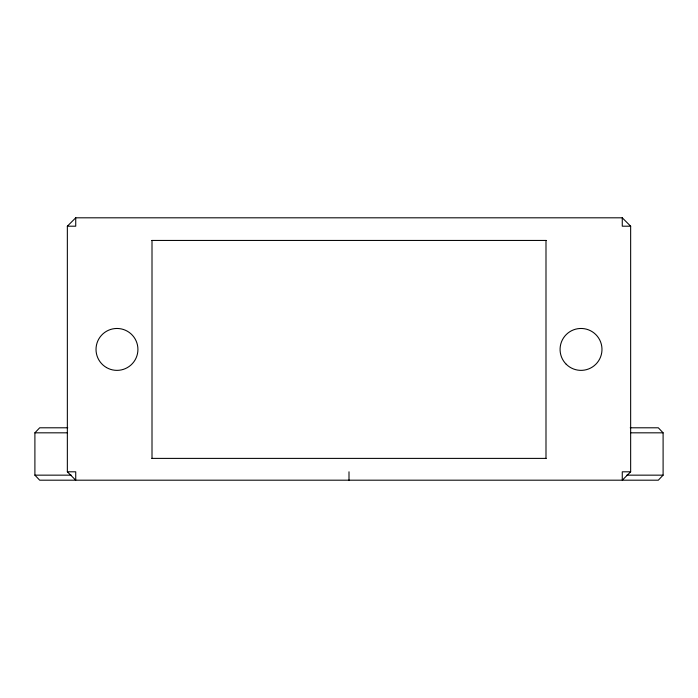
<?xml version="1.0" encoding="UTF-8"?>
<svg xmlns="http://www.w3.org/2000/svg" width="698" height="698" viewBox="0 0 698 698"><rect width="100%" height="100%" fill="white"/><g stroke="black" fill="none" stroke-linecap="round" stroke-linejoin="round"><path stroke-width="1.05" d="M630.224 427.795L658.319 427.795L663.1 432.821L663.1 475.155L658.319 480.189L39.681 480.189L34.9 475.155L34.9 432.821L39.681 427.795L67.776 427.795M67.348 471.804L75.733 471.804L75.733 480.189L67.348 471.804L67.348 226.196L75.733 217.811L622.267 217.811L630.652 226.196L630.652 471.804L622.267 480.189L622.267 471.804L630.652 471.804M67.348 226.196L75.733 226.196L75.733 217.811M630.652 226.196L622.267 226.196L622.267 217.811M151.832 240.444L546.168 240.444M34.9 432.821L67.043 432.821M630.957 432.821L663.1 432.821M151.832 458.394L546.168 458.394M34.9 475.155L71.222 475.155M626.778 475.155L663.1 475.155M545.993 240.444L545.993 458.394M349 471.804L349 480.189M152.007 240.444L152.007 458.394M106.497 367.567A20.957 20.957 0 0 0 137.925 349.419A20.957 20.957 0 0 0 106.497 331.271A20.957 20.957 0 0 0 106.497 367.567M566.209 364.234A20.957 20.957 0 0 0 601.266 354.846A20.957 20.957 0 0 0 575.606 329.177A20.957 20.957 0 0 0 566.209 364.234"/></g></svg>
